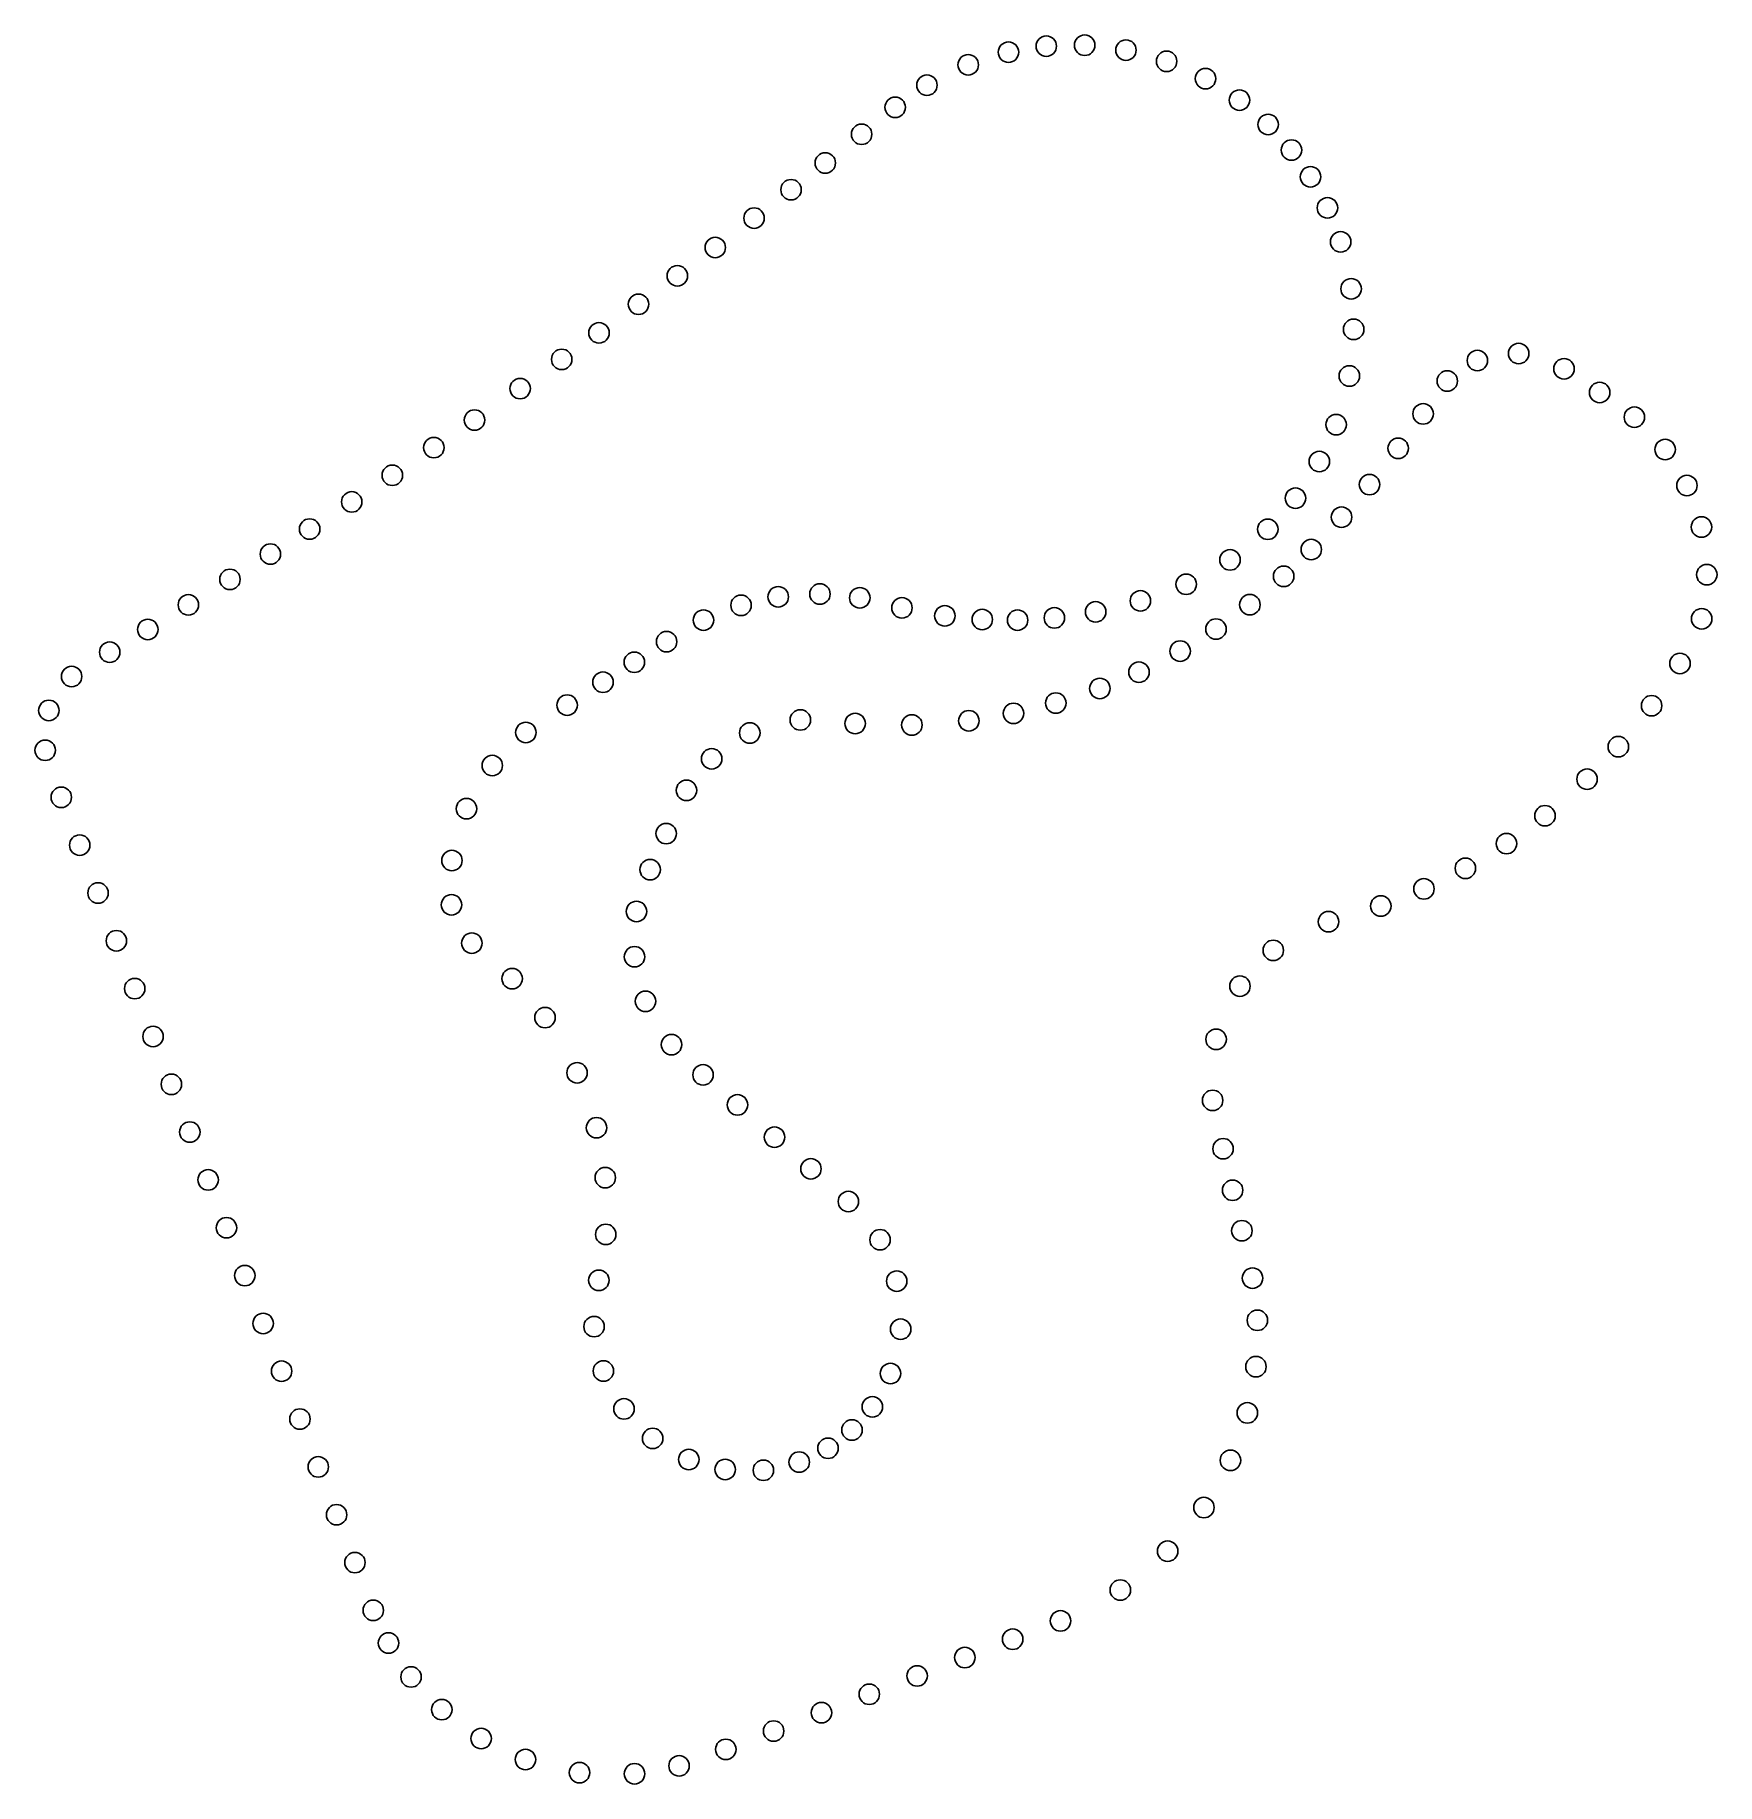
# Model space of a CAD drawing. Extents: x -88 to 76, y 66 to 237.
import ezdxf

# ---------------------------------------------------------------- set-up
doc = ezdxf.new("R2010")
doc.units = 0
doc.layers.add('MODELSKETCH_VISIBLE', color=7, linetype='CONTINUOUS')

msp = doc.modelspace()

# ---------------------------------------------------------------- linework, layer by layer
at = {"layer": 'MODELSKETCH_VISIBLE'}
for centre in [(6.86, 235), (10.55, 235.59), (14.3, 235.68), (18.33, 235.2), (2.93, 233.77), (22.3, 234.11), (-1.1, 231.78), (26.1, 232.42), (-4.2, 229.62), (29.41, 230.32), (32.21, 227.95), (-7.48, 226.99), (34.49, 225.45), (-11.03, 224.19), (36.35, 222.84), (-14.37, 221.58), (38, 219.81), (-17.98, 218.81), (-21.77, 215.94), (39.29, 216.49), (-25.47, 213.18), (40.31, 211.91), (-29.26, 210.4), (-33.12, 207.61), (40.56, 207.95), (56.67, 205.59), (-36.76, 205.02), (52.64, 204.91), (61.1, 204.1), (-40.82, 202.17), (40.14, 203.4), (49.7, 202.91), (64.58, 201.79), (-45.27, 199.1), (47.34, 199.7), (67.97, 199.38), (38.85, 198.65), (-49.24, 196.41), (44.91, 196.34), (70.97, 196.22), (-53.3, 193.71), (37.21, 195.05), (42.11, 192.8), (73.1, 192.71), (-57.26, 191.11), (34.88, 191.47), (39.38, 189.62), (74.52, 188.66), (-61.37, 188.46), (32.18, 188.44), (-65.2, 186.02), (28.49, 185.45), (36.42, 186.46), (-69.15, 183.55), (33.73, 183.85), (75.04, 184.01), (-15.62, 181.85), (-11.55, 182.12), (-7.66, 181.75), (24.21, 183.07), (-73.21, 181.06), (-19.25, 181.02), (-3.54, 180.77), (0.65, 179.99), (15.37, 180.38), (19.74, 181.45), (30.43, 181.08), (-77.17, 178.66), (-22.92, 179.57), (4.3, 179.63), (7.75, 179.57), (11.34, 179.79), (27.12, 178.7), (74.54, 179.7), (-26.52, 177.47), (23.62, 176.55), (-80.89, 176.44), (-29.67, 175.46), (72.42, 175.34), (-84.61, 174.07), (-32.73, 173.51), (19.6, 174.49), (11.48, 171.48), (15.78, 172.9), (-86.83, 170.76), (-36.23, 171.28), (-13.46, 169.83), (2.99, 169.75), (7.35, 170.47), (69.65, 171.22), (-40.26, 168.61), (-18.4, 168.56), (-8.11, 169.48), (-2.57, 169.34), (-87.19, 166.87), (66.4, 167.22), (-43.54, 165.38), (-22.12, 166.04), (-24.58, 162.96), (63.35, 164.05), (-85.62, 162.28), (-46.06, 161.17), (59.24, 160.48), (-26.56, 158.74), (55.48, 157.76), (-83.82, 157.61), (-47.48, 156.11), (-28.13, 155.22), (51.47, 155.35), (-82.03, 152.94), (47.42, 153.34), (-47.52, 151.79), (-29.46, 151.14), (43.21, 151.67), (38.11, 150.14), (-80.24, 148.28), (-45.53, 148.05), (-29.65, 146.72), (32.71, 147.34), (-41.6, 144.58), (-78.45, 143.61), (29.46, 143.85), (-38.39, 140.78), (-28.58, 142.37), (-76.66, 138.94), (-26.04, 138.14), (27.13, 138.66), (-74.87, 134.27), (-35.26, 135.39), (-22.96, 135.19), (-19.6, 132.26), (26.79, 132.7), (-73.07, 129.61), (-33.36, 130.03), (-15.98, 129.11), (27.81, 127.98), (-12.43, 126.02), (-71.28, 124.94), (-32.51, 125.16), (28.74, 123.93), (-8.77, 122.83), (-69.49, 120.27), (-32.46, 119.62), (-5.68, 119.1), (29.65, 119.98), (-67.7, 115.6), (-33.13, 115.14), (30.69, 115.35), (-4.05, 115.06), (-65.91, 110.93), (-33.6, 110.62), (-3.67, 110.37), (31.16, 111.24), (31.02, 106.71), (-64.11, 106.27), (-32.69, 106.29), (-4.66, 106.04), (-62.32, 101.6), (-30.68, 102.59), (-6.43, 102.79), (30.18, 102.2), (-27.88, 99.71), (-8.42, 100.53), (-10.76, 98.75), (-60.53, 96.93), (-24.35, 97.65), (-20.8, 96.68), (-17.07, 96.6), (-13.57, 97.4), (28.53, 97.57), (25.94, 92.96), (-58.74, 92.26), (22.4, 88.7), (-56.95, 87.59), (17.78, 84.91), (-55.16, 82.93), (11.94, 81.9), (-53.67, 79.74), (7.27, 80.11), (2.6, 78.32), (-51.47, 76.43), (-2.06, 76.53), (-6.73, 74.74), (-48.47, 73.24), (-11.4, 72.94), (-16.07, 71.15), (-44.63, 70.42), (-20.74, 69.36), (-40.3, 68.37), (-25.3, 67.75), (-35.02, 67.09), (-29.65, 66.98)]:
    msp.add_circle(centre, 1, dxfattribs=at)

doc.saveas('drawing.dxf')
